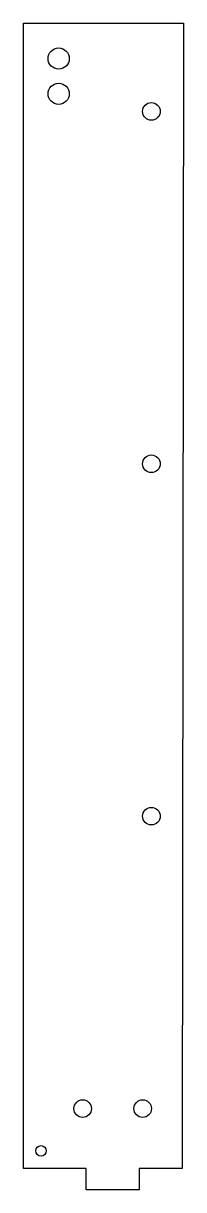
# Model space of a CAD drawing. Header units: millimetres. Extents: x 0 to 45, y 0 to 331.
import ezdxf

# ---------------------------------------------------------------- set-up
doc = ezdxf.new("R2010")
doc.units = ezdxf.units.MM
doc.layers.get('0').update_dxf_attribs({"true_color": 0xffffff})

msp = doc.modelspace()

# ---------------------------------------------------------------- linework, layer by layer
at = {"color": 7, "linetype": 'Continuous', "true_color": 0xffffff}
for p, q in [((0, 6), (0, 331)), ((0, 6), (0, 331)), ((0, 331), (45.4, 331)), ((0, 331), (45.4, 331)), ((45.4, 331), (44.96, 6)), ((45.4, 331), (44.96, 6)), ((17.8, 6), (0, 6)), ((17.8, 6), (0, 6)), ((17.8, 0), (17.8, 6)), ((17.8, 0), (17.8, 6)), ((44.96, 6), (32.8, 6)), ((44.96, 6), (32.8, 6)), ((32.8, 6), (32.8, 0)), ((32.8, 6), (32.8, 0)), ((32.8, 0), (17.8, 0)), ((32.8, 0), (17.8, 0))]:
    msp.add_line(p, q, dxfattribs=at)
for centre, radius in [((10, 321), 3), ((10, 321), 3), ((10, 311), 3), ((10, 311), 3), ((36.26, 306), 2.5), ((36.26, 306), 2.5), ((36.26, 206), 2.5), ((36.26, 206), 2.5), ((36.26, 106), 2.5), ((36.26, 106), 2.5), ((16.8, 23), 2.5), ((16.8, 23), 2.5), ((33.8, 23), 2.5), ((33.8, 23), 2.5), ((5, 11), 1.5), ((5, 11), 1.5)]:
    msp.add_circle(centre, radius, dxfattribs=at)

doc.saveas('drawing.dxf')
